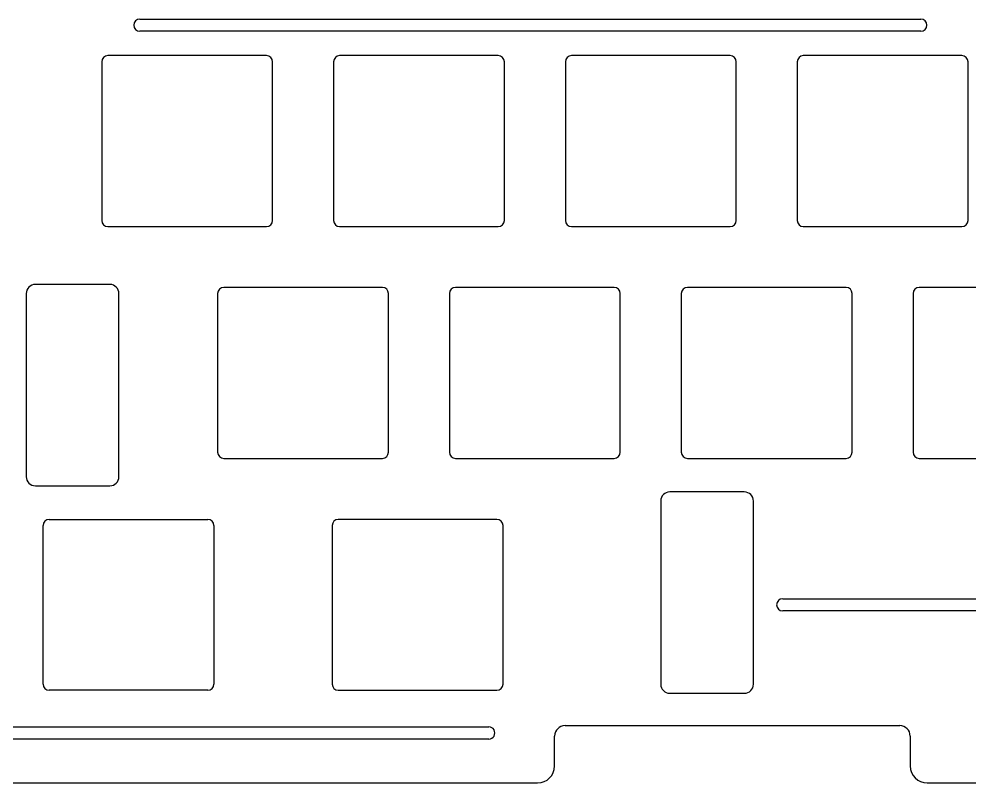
# Model space of a CAD drawing. Header units: inches. Extents: x -175 to 250, y -46 to 93.
# Drawn here: x -126 to -48.1, y -45.7 to 16.9 of the extents above; entities that cross this region are included whole.
import ezdxf

# ---------------------------------------------------------------- set-up
doc = ezdxf.new("R2010")
doc.units = ezdxf.units.IN
doc.header["$LTSCALE"] = 1.21
doc.header["$MEASUREMENT"] = 0
doc.layers.get('0').update_dxf_attribs({"linetype": 'CONTINUOUS'})

msp = doc.modelspace()

# ---------------------------------------------------------------- linework, layer by layer
at = {"color": 7, "linetype": 'Continuous'}
for p, q in [((-116.10022, 16.86745), (-52.10022, 16.86745)), ((-52.10022, 15.86745), (-116.10022, 15.86745)), ((-119.22384, 13.36758), (-119.22384, 0.36758)), ((-105.72384, 13.86758), (-118.72384, 13.86758)), ((-105.22384, 0.36758), (-105.22384, 13.36758)), ((-100.22384, 13.36758), (-100.22384, 0.36758)), ((-86.72384, 13.86758), (-99.72384, 13.86758)), ((-86.22384, 0.36758), (-86.22384, 13.36758)), ((-81.22384, 13.36758), (-81.22384, 0.36758)), ((-67.72384, 13.86758), (-80.72384, 13.86758)), ((-67.22384, 0.36758), (-67.22384, 13.36758)), ((-62.22384, 13.36758), (-62.22384, 0.36758)), ((-48.72384, 13.86758), (-61.72384, 13.86758)), ((-48.22384, 0.36758), (-48.22384, 13.36758)), ((-118.72384, -0.13242), (-105.72384, -0.13242)), ((-99.72384, -0.13242), (-86.72384, -0.13242)), ((-80.72384, -0.13242), (-67.72384, -0.13242)), ((-61.72384, -0.13242), (-48.72384, -0.13242)), ((-118.56084, -4.88273), (-124.66084, -4.88273)), ((-96.22384, -5.13145), (-109.22384, -5.13145)), ((-77.22384, -5.13145), (-90.22384, -5.13145)), ((-58.22384, -5.13145), (-71.22384, -5.13145)), ((-39.22384, -5.13145), (-52.22384, -5.13145)), ((-125.41084, -5.63273), (-125.41084, -20.63273)), ((-117.81084, -20.63273), (-117.81084, -5.63273)), ((-109.72384, -5.63145), (-109.72384, -18.63145)), ((-95.72384, -18.63145), (-95.72384, -5.63145)), ((-90.72384, -5.63145), (-90.72384, -18.63145)), ((-76.72384, -18.63145), (-76.72384, -5.63145)), ((-71.72384, -5.63145), (-71.72384, -18.63145)), ((-57.72384, -18.63145), (-57.72384, -5.63145)), ((-52.72384, -5.63145), (-52.72384, -18.63145)), ((-109.22384, -19.13145), (-96.22384, -19.13145)), ((-90.22384, -19.13145), (-77.22384, -19.13145)), ((-71.22384, -19.13145), (-58.22384, -19.13145)), ((-52.22384, -19.13145), (-39.22384, -19.13145)), ((-124.66084, -21.38273), (-118.56084, -21.38273)), ((-66.56297, -21.88388), (-72.66297, -21.88388)), ((-73.41297, -22.63388), (-73.41297, -37.63388)), ((-65.81297, -37.63388), (-65.81297, -22.63388)), ((-123.53502, -24.13145), (-110.53502, -24.13145)), ((-86.83504, -24.13145), (-99.83504, -24.13145)), ((-124.03502, -37.63145), (-124.03502, -24.63145)), ((-110.03502, -24.63145), (-110.03502, -37.63145)), ((-100.33504, -24.63145), (-100.33504, -37.63145)), ((-86.33504, -37.63145), (-86.33504, -24.63145)), ((-63.41297, -30.63426), (-22.08297, -30.63426)), ((-22.08297, -31.63426), (-63.41297, -31.63426)), ((-110.53502, -38.13145), (-123.53502, -38.13145)), ((-99.83504, -38.13145), (-86.83504, -38.13145)), ((-72.66297, -38.38388), (-66.56297, -38.38388)), ((-134.50449, -41.1312), (-87.50441, -41.1312)), ((-81.25441, -41.03129), (-53.81555, -41.03129)), ((-82.10441, -44.33129), (-82.10441, -41.88129)), ((-52.96555, -41.88129), (-52.96555, -44.33129)), ((-87.50444, -42.1312), (-134.50422, -42.13129)), ((-138.50441, -45.73129), (-83.50441, -45.73129)), ((-51.56555, -45.73129), (3.43445, -45.73129))]:
    msp.add_line(p, q, dxfattribs=at)
for centre, radius, start, end in [((-116.10022, 16.36745), 0.5, 90, 270), ((-52.10022, 16.36745), 0.5, 270, 90), ((-118.72384, 13.36758), 0.5, 90, 180), ((-105.72384, 13.36758), 0.5, 0, 90), ((-99.72384, 13.36758), 0.5, 90, 180), ((-86.72384, 13.36758), 0.5, 0, 90), ((-80.72384, 13.36758), 0.5, 90, 180), ((-67.72384, 13.36758), 0.5, 0, 90), ((-61.72384, 13.36758), 0.5, 90, 180), ((-48.72384, 13.36758), 0.5, 0, 90), ((-118.72384, 0.36758), 0.5, 180, 270), ((-105.72384, 0.36758), 0.5, 270, 0), ((-99.72384, 0.36758), 0.5, 180, 270), ((-86.72384, 0.36758), 0.5, 270, 0), ((-80.72384, 0.36758), 0.5, 180, 270), ((-67.72384, 0.36758), 0.5, 270, 0), ((-61.72384, 0.36758), 0.5, 180, 270), ((-48.72384, 0.36758), 0.5, 270, 0), ((-124.66084, -5.63273), 0.75, 90, 180), ((-118.56084, -5.63273), 0.75, 0, 90), ((-109.22384, -5.63145), 0.5, 90, 180), ((-96.22384, -5.63145), 0.5, 0, 90), ((-90.22384, -5.63145), 0.5, 90, 180), ((-77.22384, -5.63145), 0.5, 0, 90), ((-71.22384, -5.63145), 0.5, 90, 180), ((-58.22384, -5.63145), 0.5, 0, 90), ((-52.22384, -5.63145), 0.5, 90, 180), ((-109.22384, -18.63145), 0.5, 180, 270), ((-96.22384, -18.63145), 0.5, 270, 0), ((-90.22384, -18.63145), 0.5, 180, 270), ((-77.22384, -18.63145), 0.5, 270, 0), ((-71.22384, -18.63145), 0.5, 180, 270), ((-58.22384, -18.63145), 0.5, 270, 0), ((-52.22384, -18.63145), 0.5, 180, 270), ((-124.66084, -20.63273), 0.75, 180, 270), ((-118.56084, -20.63273), 0.75, 270, 0), ((-72.66297, -22.63388), 0.75, 90, 180), ((-66.56297, -22.63388), 0.75, 0, 90), ((-123.53502, -24.63145), 0.5, 90, 180), ((-110.53502, -24.63145), 0.5, 0, 90), ((-99.83504, -24.63145), 0.5, 90, 180), ((-86.83504, -24.63145), 0.5, 0, 90), ((-63.41297, -31.13426), 0.5, 90, 270), ((-123.53502, -37.63145), 0.5, 180, 270), ((-110.53502, -37.63145), 0.5, 270, 0), ((-99.83504, -37.63145), 0.5, 180, 270), ((-86.83504, -37.63145), 0.5, 270, 0), ((-72.66297, -37.63388), 0.75, 180, 270), ((-66.56297, -37.63388), 0.75, 270, 0), ((-87.50441, -41.6312), 0.5, 269.9775727, 89.9877778), ((-81.25441, -41.88129), 0.85, 90, 180), ((-53.81555, -41.88129), 0.85, 0, 90), ((-83.50441, -44.33129), 1.4, 270, 360), ((-51.56555, -44.33129), 1.4, 180, 270)]:
    msp.add_arc(centre, radius, start, end, dxfattribs=at)

doc.saveas('drawing.dxf')
